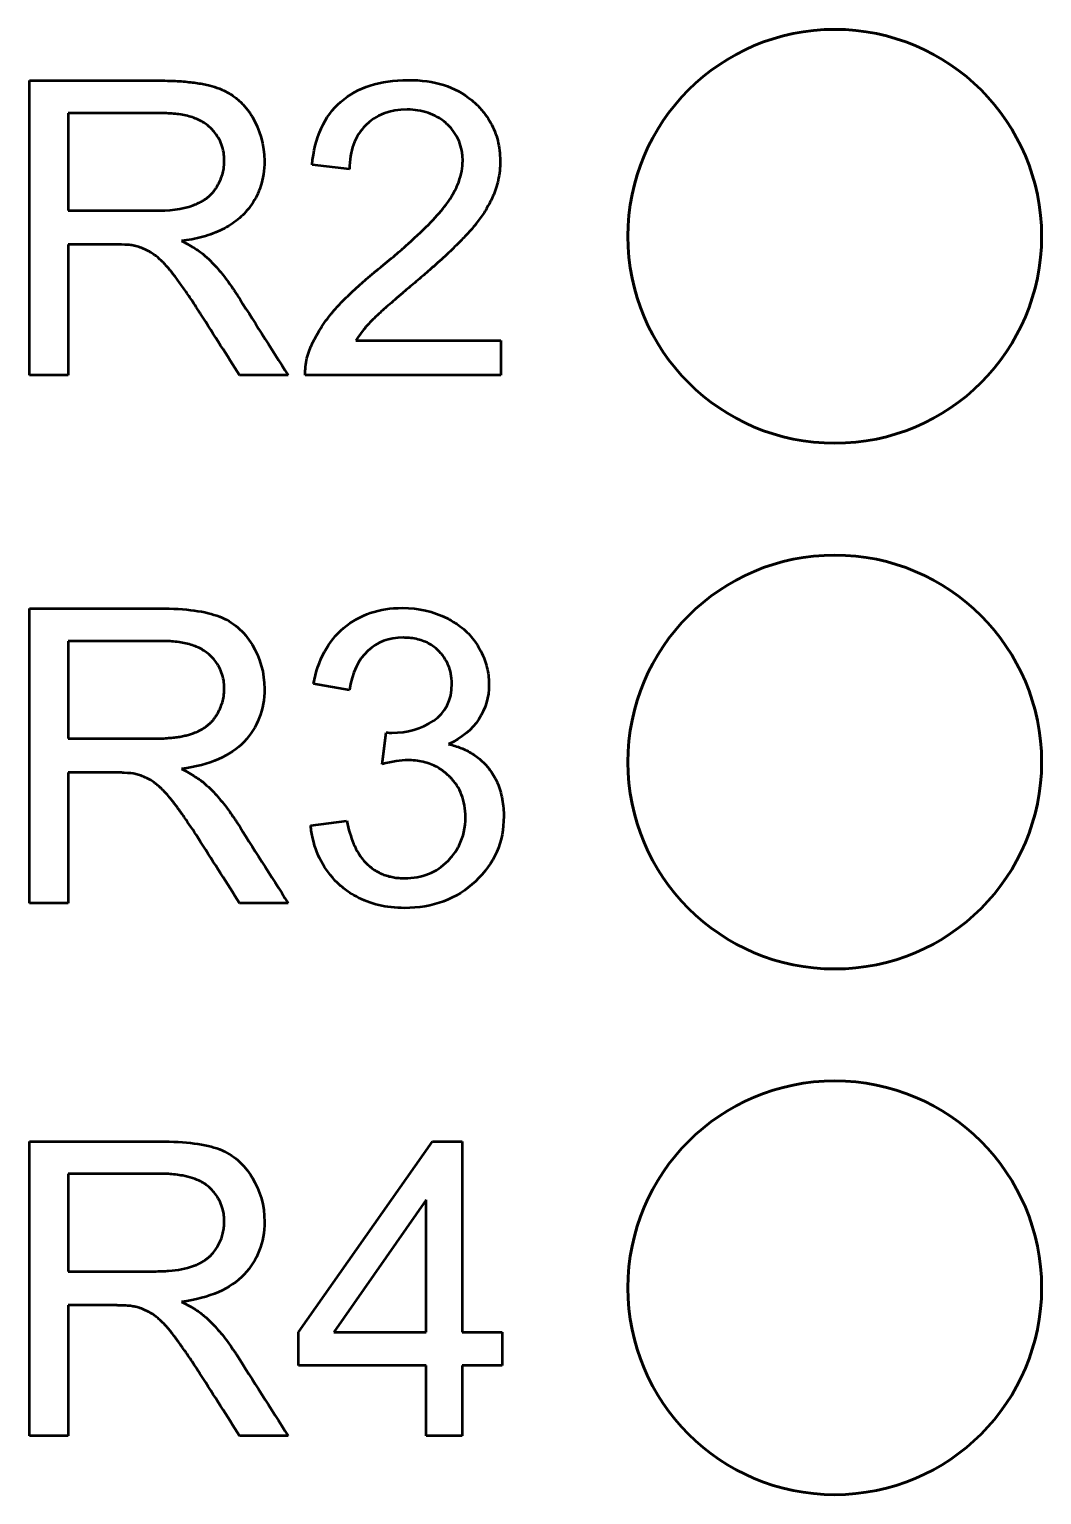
# Model space of a CAD drawing. Header units: millimetres. Extents: x 52 to 3850, y 79 to 1546.
# Drawn here: x 1267.37 to 1275.11, y 938.54 to 949.75 of the extents above; entities that cross this region are included whole.
import ezdxf

# ---------------------------------------------------------------- set-up
doc = ezdxf.new("R2010")
doc.units = ezdxf.units.MM
doc.header["$LTSCALE"] = 25
doc.layers.add('Visible', color=7, linetype='Continuous', lineweight=50)

msp = doc.modelspace()

# ---------------------------------------------------------------- linework, layer by layer
at = {"layer": 'Visible'}
for p, q in [((1267.373, 947.102), (1267.373, 949.354)), ((1267.669, 949.106), (1267.669, 948.361)), ((1269.821, 948.677), (1269.535, 948.71)), ((1267.669, 948.102), (1267.669, 947.102)), ((1269.869, 947.367), (1270.978, 947.367)), ((1270.978, 947.367), (1270.978, 947.102)), ((1267.669, 947.102), (1267.373, 947.102)), ((1269.352, 947.102), (1268.981, 947.102)), ((1270.978, 947.102), (1269.483, 947.102)), ((1267.373, 943.067), (1267.373, 945.319)), ((1267.669, 945.07), (1267.669, 944.324)), ((1269.821, 944.694), (1269.546, 944.742)), ((1270.07, 944.129), (1270.102, 944.372)), ((1267.669, 944.065), (1267.669, 943.067)), ((1269.525, 943.659), (1269.8, 943.696)), ((1267.669, 943.067), (1267.373, 943.067)), ((1269.352, 943.067), (1268.981, 943.067)), ((1267.373, 938.994), (1267.373, 941.244)), ((1269.43, 939.786), (1270.455, 941.244)), ((1270.455, 941.244), (1270.683, 941.244)), ((1270.683, 941.244), (1270.683, 939.786)), ((1267.669, 940.997), (1267.669, 940.251)), ((1270.407, 940.799), (1269.701, 939.786)), ((1270.407, 939.786), (1270.407, 940.799)), ((1267.669, 939.992), (1267.669, 938.994)), ((1269.43, 939.532), (1269.43, 939.786)), ((1269.701, 939.786), (1270.407, 939.786)), ((1270.683, 939.786), (1270.989, 939.786)), ((1270.989, 939.786), (1270.989, 939.532)), ((1270.407, 939.532), (1269.43, 939.532)), ((1270.407, 938.994), (1270.407, 939.532)), ((1270.683, 939.532), (1270.683, 938.994)), ((1270.989, 939.532), (1270.683, 939.532)), ((1267.669, 938.994), (1267.373, 938.994)), ((1269.352, 938.994), (1268.981, 938.994)), ((1270.683, 938.994), (1270.407, 938.994))]:
    msp.add_line(p, q, dxfattribs=at)
at = {"layer": 'Visible', "extrusion": (0, 0, -1)}
for centre in [(-1273.532, 948.164), (-1273.532, 944.145), (-1273.532, 940.126)]:
    msp.add_circle(centre, 1.582, dxfattribs=at)
at = {"layer": 'Visible'}
for centre in [(1273.532, 948.164), (1273.532, 944.145), (1273.532, 940.126)]:
    msp.add_circle(centre, 1.582, dxfattribs=at)
for points, knots in [([(1267.373, 949.354), (1267.695, 949.354), (1268.017, 949.354), (1268.369, 949.354), (1268.377, 949.354), (1268.383, 949.354), (1268.391, 949.354), (1268.397, 949.354), (1268.403, 949.354), (1268.408, 949.354), (1268.437, 949.354), (1268.463, 949.353), (1268.487, 949.352), (1268.509, 949.351), (1268.53, 949.349), (1268.549, 949.348), (1268.57, 949.346), (1268.588, 949.344), (1268.607, 949.342), (1268.625, 949.34), (1268.642, 949.338), (1268.659, 949.335), (1268.676, 949.333), (1268.692, 949.33), (1268.708, 949.327), (1268.723, 949.324), (1268.738, 949.32), (1268.753, 949.316), (1268.778, 949.31), (1268.801, 949.303), (1268.826, 949.293), (1268.834, 949.29), (1268.84, 949.288), (1268.847, 949.284), (1268.864, 949.277), (1268.879, 949.269), (1268.893, 949.261), (1268.906, 949.254), (1268.918, 949.247), (1268.929, 949.239), (1268.94, 949.231), (1268.95, 949.224), (1268.96, 949.216), (1268.97, 949.207), (1268.979, 949.199), (1268.988, 949.191), (1268.997, 949.182), (1269.006, 949.173), (1269.014, 949.164), (1269.023, 949.155), (1269.031, 949.145), (1269.039, 949.134), (1269.045, 949.126), (1269.051, 949.118), (1269.058, 949.108), (1269.061, 949.104), (1269.064, 949.099), (1269.067, 949.094), (1269.07, 949.089), (1269.073, 949.084), (1269.076, 949.079), (1269.134, 948.983), (1269.171, 948.863), (1269.171, 948.74), (1269.171, 948.67), (1269.161, 948.605), (1269.141, 948.545), (1269.131, 948.515), (1269.119, 948.486), (1269.104, 948.459), (1269.08, 948.414), (1269.046, 948.369), (1269.015, 948.337), (1269.003, 948.324), (1268.985, 948.307), (1268.967, 948.292), (1268.95, 948.278), (1268.931, 948.264), (1268.911, 948.252), (1268.872, 948.227), (1268.827, 948.204), (1268.777, 948.186), (1268.753, 948.176), (1268.727, 948.168), (1268.7, 948.161), (1268.672, 948.153), (1268.644, 948.147), (1268.615, 948.141), (1268.589, 948.136), (1268.563, 948.132), (1268.537, 948.129)], [0.2211626, 0.2211626, 0.2211626, 0.2211626, 0.3160251, 0.3160251, 0.3160251, 0.3177213, 0.3177213, 0.3177213, 0.3189283, 0.3189283, 0.3189283, 0.3249711, 0.3249711, 0.3249711, 0.3305311, 0.3305311, 0.3305311, 0.3361998, 0.3361998, 0.3361998, 0.3419103, 0.3419103, 0.3419103, 0.3475284, 0.3475284, 0.3475284, 0.3530341, 0.3530341, 0.3530341, 0.3622051, 0.3622051, 0.3622051, 0.3642793, 0.3642793, 0.3642793, 0.3689509, 0.3689509, 0.3689509, 0.3732019, 0.3732019, 0.3732019, 0.3775829, 0.3775829, 0.3775829, 0.3820523, 0.3820523, 0.3820523, 0.3865063, 0.3865063, 0.3865063, 0.3908745, 0.3908745, 0.3908745, 0.3943155, 0.3943155, 0.3943155, 0.3960359, 0.3960359, 0.3960359, 0.3977646, 0.3977646, 0.3977646, 0.4318021, 0.4318021, 0.4318021, 0.451183, 0.451183, 0.451183, 0.4610881, 0.4610881, 0.4610881, 0.4773077, 0.4773077, 0.4773077, 0.4850512, 0.4850512, 0.4850512, 0.492587, 0.492587, 0.492587, 0.5072439, 0.5072439, 0.5072439, 0.5145036, 0.5145036, 0.5145036, 0.5218271, 0.5218271, 0.5218271, 0.5282191, 0.5282191, 0.5282191, 0.5282191]), ([(1269.535, 948.71), (1269.555, 948.92), (1269.628, 949.082), (1269.755, 949.193), (1269.883, 949.303), (1270.054, 949.359), (1270.269, 949.359), (1270.369, 949.359), (1270.459, 949.346), (1270.541, 949.321), (1270.621, 949.295), (1270.693, 949.257), (1270.756, 949.205), (1270.765, 949.197), (1270.774, 949.189), (1270.783, 949.181), (1270.809, 949.157), (1270.829, 949.134), (1270.848, 949.11), (1270.864, 949.09), (1270.879, 949.069), (1270.891, 949.048), (1270.904, 949.027), (1270.915, 949.005), (1270.925, 948.983), (1270.935, 948.96), (1270.943, 948.937), (1270.95, 948.914), (1270.956, 948.89), (1270.962, 948.865), (1270.966, 948.84), (1270.97, 948.815), (1270.972, 948.789), (1270.973, 948.762), (1270.974, 948.753), (1270.974, 948.745), (1270.974, 948.736), (1270.974, 948.711), (1270.972, 948.687), (1270.97, 948.664), (1270.967, 948.64), (1270.963, 948.617), (1270.958, 948.594), (1270.954, 948.572), (1270.948, 948.551), (1270.941, 948.53), (1270.938, 948.52), (1270.934, 948.51), (1270.93, 948.5), (1270.928, 948.494), (1270.926, 948.489), (1270.924, 948.484), (1270.909, 948.448), (1270.895, 948.42), (1270.875, 948.386), (1270.867, 948.372), (1270.859, 948.358), (1270.85, 948.344), (1270.841, 948.33), (1270.831, 948.316), (1270.821, 948.302), (1270.811, 948.288), (1270.801, 948.275), (1270.791, 948.262), (1270.782, 948.25), (1270.772, 948.238), (1270.763, 948.227), (1270.753, 948.216), (1270.743, 948.205), (1270.734, 948.195), (1270.727, 948.187), (1270.714, 948.173), (1270.703, 948.162), (1270.693, 948.15), (1270.681, 948.138), (1270.667, 948.125), (1270.655, 948.112), (1270.641, 948.098), (1270.625, 948.083), (1270.611, 948.069), (1270.595, 948.053), (1270.578, 948.037), (1270.561, 948.021), (1270.543, 948.005), (1270.524, 947.988), (1270.505, 947.97), (1270.486, 947.953), (1270.465, 947.934), (1270.444, 947.916), (1270.423, 947.897), (1270.401, 947.878), (1270.371, 947.852), (1270.341, 947.826), (1270.308, 947.799), (1270.277, 947.772), (1270.251, 947.751), (1270.226, 947.729), (1270.205, 947.712), (1270.186, 947.695), (1270.168, 947.679), (1270.149, 947.664), (1270.133, 947.649), (1270.117, 947.636), (1270.101, 947.622), (1270.087, 947.609), (1270.074, 947.597), (1270.048, 947.574), (1270.026, 947.554), (1270.009, 947.537), (1270.001, 947.529), (1269.994, 947.522), (1269.988, 947.516), (1269.959, 947.486), (1269.934, 947.456), (1269.911, 947.427), (1269.896, 947.407), (1269.882, 947.387), (1269.869, 947.367)], [0.5210161, 0.5210161, 0.5210161, 0.5210161, 0.5731312, 0.5731312, 0.5731312, 0.6252462, 0.6252462, 0.6252462, 0.6492891, 0.6492891, 0.6492891, 0.6729718, 0.6729718, 0.6729718, 0.6765249, 0.6765249, 0.6765249, 0.6853431, 0.6853431, 0.6853431, 0.6927359, 0.6927359, 0.6927359, 0.7002479, 0.7002479, 0.7002479, 0.707862, 0.707862, 0.707862, 0.7154944, 0.7154944, 0.7154944, 0.7230921, 0.7230921, 0.7230921, 0.7255761, 0.7255761, 0.7255761, 0.7321902, 0.7321902, 0.7321902, 0.7387675, 0.7387675, 0.7387675, 0.7450253, 0.7450253, 0.7450253, 0.7481541, 0.7481541, 0.7481541, 0.7498026, 0.7498026, 0.7498026, 0.7615039, 0.7615039, 0.7615039, 0.7663219, 0.7663219, 0.7663219, 0.7711366, 0.7711366, 0.7711366, 0.776068, 0.776068, 0.776068, 0.780818, 0.780818, 0.780818, 0.7860024, 0.7860024, 0.7860024, 0.7924179, 0.7924179, 0.7924179, 0.7986828, 0.7986828, 0.7986828, 0.8046604, 0.8046604, 0.8046604, 0.8104799, 0.8104799, 0.8104799, 0.8162198, 0.8162198, 0.8162198, 0.8219542, 0.8219542, 0.8219542, 0.8277373, 0.8277373, 0.8277373, 0.8357601, 0.8357601, 0.8357601, 0.8426614, 0.8426614, 0.8426614, 0.8484743, 0.8484743, 0.8484743, 0.8543528, 0.8543528, 0.8543528, 0.8602585, 0.8602585, 0.8602585, 0.8719246, 0.8719246, 0.8719246, 0.8772096, 0.8772096, 0.8772096, 0.8879402, 0.8879402, 0.8879402, 0.895177, 0.895177, 0.895177, 0.895177]), ([(1267.669, 948.361), (1267.876, 948.361), (1268.084, 948.361), (1268.309, 948.361), (1268.458, 948.361), (1268.53, 948.366), (1268.628, 948.403), (1268.636, 948.406), (1268.641, 948.408), (1268.648, 948.411), (1268.661, 948.416), (1268.672, 948.422), (1268.683, 948.427), (1268.692, 948.432), (1268.701, 948.437), (1268.709, 948.442), (1268.717, 948.448), (1268.725, 948.453), (1268.732, 948.458), (1268.739, 948.464), (1268.745, 948.469), (1268.752, 948.475), (1268.758, 948.481), (1268.764, 948.487), (1268.77, 948.493), (1268.775, 948.499), (1268.781, 948.506), (1268.787, 948.513), (1268.792, 948.52), (1268.797, 948.527), (1268.802, 948.535), (1268.813, 948.552), (1268.824, 948.572), (1268.832, 948.591), (1268.838, 948.606), (1268.844, 948.62), (1268.849, 948.636), (1268.853, 948.651), (1268.856, 948.666), (1268.859, 948.681), (1268.862, 948.7), (1268.864, 948.719), (1268.864, 948.74), (1268.864, 948.762), (1268.862, 948.784), (1268.859, 948.805), (1268.855, 948.826), (1268.85, 948.846), (1268.843, 948.865), (1268.836, 948.884), (1268.827, 948.902), (1268.817, 948.919), (1268.808, 948.935), (1268.797, 948.95), (1268.786, 948.963), (1268.777, 948.974), (1268.768, 948.983), (1268.759, 948.993), (1268.744, 949.006), (1268.732, 949.016), (1268.718, 949.026), (1268.707, 949.034), (1268.695, 949.041), (1268.682, 949.048), (1268.669, 949.054), (1268.656, 949.061), (1268.641, 949.066), (1268.626, 949.072), (1268.611, 949.077), (1268.595, 949.081), (1268.579, 949.086), (1268.562, 949.089), (1268.544, 949.093), (1268.509, 949.099), (1268.472, 949.103), (1268.435, 949.104), (1268.426, 949.105), (1268.417, 949.105), (1268.408, 949.105), (1268.399, 949.106), (1268.389, 949.106), (1268.381, 949.106), (1268.224, 949.106), (1267.899, 949.106), (1267.669, 949.106)], [0, 0, 0, 0, 0.1753075, 0.1753075, 0.1753075, 0.2664997, 0.2664997, 0.2664997, 0.2716417, 0.2716417, 0.2716417, 0.2810318, 0.2810318, 0.2810318, 0.2897925, 0.2897925, 0.2897925, 0.2988141, 0.2988141, 0.2988141, 0.3079064, 0.3079064, 0.3079064, 0.3168295, 0.3168295, 0.3168295, 0.3257243, 0.3257243, 0.3257243, 0.3337955, 0.3337955, 0.3337955, 0.3506686, 0.3506686, 0.3506686, 0.364314, 0.364314, 0.364314, 0.3776778, 0.3776778, 0.3776778, 0.3940685, 0.3940685, 0.3940685, 0.4119781, 0.4119781, 0.4119781, 0.4302788, 0.4302788, 0.4302788, 0.4489158, 0.4489158, 0.4489158, 0.4659768, 0.4659768, 0.4659768, 0.4786532, 0.4786532, 0.4786532, 0.4974612, 0.4974612, 0.4974612, 0.5114751, 0.5114751, 0.5114751, 0.5252897, 0.5252897, 0.5252897, 0.5390608, 0.5390608, 0.5390608, 0.5531081, 0.5531081, 0.5531081, 0.5813385, 0.5813385, 0.5813385, 0.5882943, 0.5882943, 0.5882943, 0.5957325, 0.5957325, 0.5957325, 0.7898974, 0.7898974, 0.7898974, 0.7898974]), ([(1269.483, 947.102), (1269.482, 947.125), (1269.483, 947.147), (1269.485, 947.169), (1269.488, 947.191), (1269.491, 947.212), (1269.496, 947.233), (1269.499, 947.244), (1269.502, 947.254), (1269.505, 947.264), (1269.508, 947.274), (1269.512, 947.285), (1269.516, 947.294), (1269.522, 947.31), (1269.531, 947.331), (1269.539, 947.349), (1269.548, 947.368), (1269.558, 947.386), (1269.568, 947.405), (1269.578, 947.423), (1269.589, 947.442), (1269.601, 947.46), (1269.627, 947.501), (1269.655, 947.54), (1269.684, 947.574), (1269.689, 947.581), (1269.695, 947.588), (1269.7, 947.594), (1269.717, 947.614), (1269.75, 947.65), (1269.783, 947.683), (1269.799, 947.699), (1269.815, 947.716), (1269.834, 947.733), (1269.851, 947.749), (1269.87, 947.767), (1269.89, 947.784), (1269.909, 947.802), (1269.93, 947.82), (1269.951, 947.838), (1269.973, 947.857), (1269.995, 947.875), (1270.018, 947.894), (1270.033, 947.907), (1270.048, 947.919), (1270.064, 947.932), (1270.11, 947.969), (1270.148, 948.001), (1270.185, 948.032), (1270.215, 948.058), (1270.244, 948.083), (1270.27, 948.107), (1270.407, 948.229), (1270.498, 948.324), (1270.56, 948.407), (1270.647, 948.524), (1270.687, 948.637), (1270.687, 948.742), (1270.687, 948.85), (1270.65, 948.943), (1270.571, 949.019), (1270.566, 949.023), (1270.561, 949.027), (1270.557, 949.031), (1270.537, 949.049), (1270.516, 949.064), (1270.494, 949.076), (1270.472, 949.089), (1270.448, 949.1), (1270.423, 949.108), (1270.399, 949.116), (1270.372, 949.123), (1270.345, 949.127), (1270.319, 949.131), (1270.292, 949.133), (1270.263, 949.133), (1270.13, 949.133), (1270.022, 949.092), (1269.943, 949.011), (1269.863, 948.93), (1269.821, 948.819), (1269.821, 948.677)], [0.1664418, 0.1664418, 0.1664418, 0.1664418, 0.1728131, 0.1728131, 0.1728131, 0.1790713, 0.1790713, 0.1790713, 0.1822005, 0.1822005, 0.1822005, 0.1853451, 0.1853451, 0.1853451, 0.1916451, 0.1916451, 0.1916451, 0.197844, 0.197844, 0.197844, 0.2040446, 0.2040446, 0.2040446, 0.2180341, 0.2180341, 0.2180341, 0.220786, 0.220786, 0.220786, 0.2346238, 0.2346238, 0.2346238, 0.2411443, 0.2411443, 0.2411443, 0.2474895, 0.2474895, 0.2474895, 0.2538036, 0.2538036, 0.2538036, 0.2601728, 0.2601728, 0.2601728, 0.2644157, 0.2644157, 0.2644157, 0.275309, 0.275309, 0.275309, 0.2843215, 0.2843215, 0.2843215, 0.330505, 0.330505, 0.330505, 0.3616706, 0.3616706, 0.3616706, 0.3940102, 0.3940102, 0.3940102, 0.3958462, 0.3958462, 0.3958462, 0.4035086, 0.4035086, 0.4035086, 0.4111937, 0.4111937, 0.4111937, 0.4188643, 0.4188643, 0.4188643, 0.4261077, 0.4261077, 0.4261077, 0.4599447, 0.4599447, 0.4599447, 0.4937816, 0.4937816, 0.4937816, 0.4937816]), ([(1268.981, 947.102), (1268.885, 947.253), (1268.789, 947.404), (1268.682, 947.571), (1268.677, 947.579), (1268.673, 947.585), (1268.669, 947.593), (1268.655, 947.614), (1268.643, 947.633), (1268.631, 947.651), (1268.62, 947.667), (1268.61, 947.683), (1268.6, 947.697), (1268.59, 947.712), (1268.58, 947.726), (1268.571, 947.739), (1268.562, 947.753), (1268.553, 947.766), (1268.544, 947.778), (1268.535, 947.79), (1268.527, 947.802), (1268.518, 947.814), (1268.51, 947.826), (1268.502, 947.837), (1268.493, 947.848), (1268.485, 947.859), (1268.477, 947.869), (1268.468, 947.881), (1268.459, 947.893), (1268.454, 947.899), (1268.446, 947.909), (1268.42, 947.94), (1268.401, 947.96), (1268.386, 947.975), (1268.381, 947.98), (1268.376, 947.984), (1268.371, 947.988), (1268.366, 947.993), (1268.362, 947.997), (1268.357, 948.001), (1268.353, 948.005), (1268.348, 948.008), (1268.343, 948.012), (1268.335, 948.018), (1268.327, 948.024), (1268.317, 948.031), (1268.312, 948.034), (1268.308, 948.037), (1268.303, 948.04), (1268.295, 948.045), (1268.287, 948.049), (1268.28, 948.053), (1268.272, 948.057), (1268.265, 948.061), (1268.258, 948.064), (1268.251, 948.067), (1268.243, 948.07), (1268.237, 948.073), (1268.23, 948.076), (1268.223, 948.078), (1268.216, 948.081), (1268.21, 948.083), (1268.204, 948.085), (1268.197, 948.087), (1268.192, 948.088), (1268.185, 948.09), (1268.18, 948.091), (1268.174, 948.093), (1268.161, 948.095), (1268.148, 948.097), (1268.141, 948.098), (1268.134, 948.098), (1268.126, 948.099), (1268.097, 948.101), (1268.061, 948.101), (1268.03, 948.102), (1268.024, 948.102), (1268.018, 948.102), (1268.014, 948.102), (1267.946, 948.102), (1267.779, 948.102), (1267.669, 948.102)], [0.6951662, 0.6951662, 0.6951662, 0.6951662, 0.7478009, 0.7478009, 0.7478009, 0.7497096, 0.7497096, 0.7497096, 0.7550417, 0.7550417, 0.7550417, 0.7599246, 0.7599246, 0.7599246, 0.764883, 0.764883, 0.764883, 0.7697902, 0.7697902, 0.7697902, 0.7745998, 0.7745998, 0.7745998, 0.7792839, 0.7792839, 0.7792839, 0.7837261, 0.7837261, 0.7837261, 0.7862096, 0.7862096, 0.7862096, 0.7940995, 0.7940995, 0.7940995, 0.7968181, 0.7968181, 0.7968181, 0.7995717, 0.7995717, 0.7995717, 0.8022413, 0.8022413, 0.8022413, 0.8065436, 0.8065436, 0.8065436, 0.807932, 0.807932, 0.807932, 0.8102756, 0.8102756, 0.8102756, 0.812828, 0.812828, 0.812828, 0.8157219, 0.8157219, 0.8157219, 0.8187789, 0.8187789, 0.8187789, 0.8214683, 0.8214683, 0.8214683, 0.8237272, 0.8237272, 0.8237272, 0.8282647, 0.8282647, 0.8282647, 0.8305125, 0.8305125, 0.8305125, 0.8387618, 0.8387618, 0.8387618, 0.8402803, 0.8402803, 0.8402803, 0.8727175, 0.8727175, 0.8727175, 0.8727175]), ([(1268.537, 948.129), (1268.557, 948.119), (1268.575, 948.109), (1268.593, 948.099), (1268.61, 948.089), (1268.627, 948.08), (1268.642, 948.07), (1268.67, 948.053), (1268.694, 948.035), (1268.715, 948.016), (1268.736, 947.998), (1268.754, 947.981), (1268.771, 947.962), (1268.786, 947.947), (1268.8, 947.932), (1268.814, 947.916), (1268.828, 947.9), (1268.842, 947.883), (1268.856, 947.866), (1268.869, 947.849), (1268.883, 947.831), (1268.896, 947.813), (1268.907, 947.798), (1268.918, 947.782), (1268.929, 947.766), (1268.935, 947.757), (1268.941, 947.749), (1268.946, 947.74), (1268.952, 947.732), (1268.958, 947.723), (1268.963, 947.715), (1269.075, 947.539), (1269.224, 947.304), (1269.352, 947.102)], [0.5282191, 0.5282191, 0.5282191, 0.5282191, 0.5334917, 0.5334917, 0.5334917, 0.5386672, 0.5386672, 0.5386672, 0.5481432, 0.5481432, 0.5481432, 0.5557343, 0.5557343, 0.5557343, 0.5622071, 0.5622071, 0.5622071, 0.5691162, 0.5691162, 0.5691162, 0.5762199, 0.5762199, 0.5762199, 0.582156, 0.582156, 0.582156, 0.5851846, 0.5851846, 0.5851846, 0.5881223, 0.5881223, 0.5881223, 0.6586736, 0.6586736, 0.6586736, 0.6586736]), ([(1267.373, 945.319), (1267.705, 945.319), (1268.037, 945.319), (1268.369, 945.319), (1268.57, 945.319), (1268.723, 945.298), (1268.826, 945.257), (1268.931, 945.217), (1269.015, 945.145), (1269.076, 945.043), (1269.138, 944.941), (1269.171, 944.827), (1269.171, 944.544), (1269.118, 944.409), (1268.912, 944.191), (1268.753, 944.122), (1268.537, 944.092)], [0.2212095, 0.2212095, 0.2212095, 0.2212095, 0.3190833, 0.3190833, 0.3190833, 0.3646125, 0.3646125, 0.3646125, 0.3975807, 0.3975807, 0.3975807, 0.4338288, 0.4338288, 0.481128, 0.481128, 0.5284273, 0.5284273, 0.5284273, 0.5284273]), ([(1269.546, 944.742), (1269.58, 944.926), (1269.658, 945.069), (1269.778, 945.171), (1269.898, 945.272), (1270.048, 945.323), (1270.227, 945.323), (1270.349, 945.323), (1270.462, 945.298), (1270.568, 945.244), (1270.594, 945.231), (1270.618, 945.216), (1270.641, 945.201), (1270.66, 945.188), (1270.678, 945.175), (1270.695, 945.16), (1270.712, 945.146), (1270.727, 945.131), (1270.742, 945.115), (1270.756, 945.099), (1270.77, 945.082), (1270.782, 945.064), (1270.791, 945.053), (1270.798, 945.041), (1270.806, 945.028), (1270.82, 945.005), (1270.831, 944.982), (1270.841, 944.959), (1270.85, 944.939), (1270.858, 944.919), (1270.864, 944.899), (1270.87, 944.879), (1270.875, 944.859), (1270.879, 944.838), (1270.883, 944.819), (1270.885, 944.798), (1270.887, 944.778), (1270.888, 944.765), (1270.888, 944.752), (1270.888, 944.739), (1270.888, 944.642), (1270.863, 944.552), (1270.81, 944.472), (1270.758, 944.393), (1270.681, 944.33), (1270.578, 944.282)], [0.4774096, 0.4774096, 0.4774096, 0.4774096, 0.5245352, 0.5245352, 0.5245352, 0.5716608, 0.5716608, 0.5716608, 0.6035627, 0.6035627, 0.6035627, 0.6111312, 0.6111312, 0.6111312, 0.6175828, 0.6175828, 0.6175828, 0.6239951, 0.6239951, 0.6239951, 0.6302805, 0.6302805, 0.6302805, 0.6343623, 0.6343623, 0.6343623, 0.6414761, 0.6414761, 0.6414761, 0.6477044, 0.6477044, 0.6477044, 0.6539034, 0.6539034, 0.6539034, 0.6599809, 0.6599809, 0.6599809, 0.6637021, 0.6637021, 0.6637021, 0.6913933, 0.6913933, 0.6913933, 0.7190845, 0.7190845, 0.7190845, 0.7190845]), ([(1267.669, 944.324), (1267.876, 944.324), (1268.084, 944.324), (1268.309, 944.324), (1268.338, 944.324), (1268.364, 944.324), (1268.388, 944.326), (1268.406, 944.326), (1268.422, 944.327), (1268.438, 944.329), (1268.453, 944.33), (1268.468, 944.331), (1268.483, 944.333), (1268.497, 944.335), (1268.511, 944.337), (1268.524, 944.339), (1268.537, 944.341), (1268.55, 944.344), (1268.563, 944.347), (1268.575, 944.349), (1268.586, 944.352), (1268.598, 944.356), (1268.608, 944.359), (1268.618, 944.362), (1268.628, 944.366), (1268.636, 944.369), (1268.641, 944.371), (1268.648, 944.374), (1268.685, 944.389), (1268.71, 944.405), (1268.73, 944.421), (1268.738, 944.427), (1268.744, 944.432), (1268.751, 944.438), (1268.757, 944.444), (1268.763, 944.45), (1268.769, 944.456), (1268.775, 944.463), (1268.781, 944.469), (1268.786, 944.477), (1268.792, 944.485), (1268.798, 944.493), (1268.804, 944.502), (1268.815, 944.52), (1268.824, 944.537), (1268.832, 944.555), (1268.838, 944.57), (1268.844, 944.585), (1268.849, 944.601), (1268.853, 944.616), (1268.857, 944.631), (1268.859, 944.647), (1268.862, 944.665), (1268.864, 944.684), (1268.864, 944.705), (1268.864, 944.727), (1268.862, 944.748), (1268.859, 944.768), (1268.855, 944.789), (1268.85, 944.809), (1268.843, 944.828), (1268.836, 944.847), (1268.828, 944.865), (1268.818, 944.882), (1268.802, 944.91), (1268.781, 944.935), (1268.759, 944.957), (1268.745, 944.971), (1268.733, 944.981), (1268.718, 944.991), (1268.707, 944.998), (1268.695, 945.005), (1268.682, 945.012), (1268.67, 945.019), (1268.656, 945.025), (1268.642, 945.03), (1268.627, 945.036), (1268.612, 945.041), (1268.596, 945.045), (1268.579, 945.05), (1268.562, 945.054), (1268.545, 945.057), (1268.527, 945.06), (1268.509, 945.063), (1268.49, 945.065), (1268.472, 945.067), (1268.454, 945.068), (1268.435, 945.069), (1268.426, 945.069), (1268.417, 945.07), (1268.408, 945.07), (1268.399, 945.07), (1268.389, 945.07), (1268.381, 945.07), (1268.224, 945.07), (1267.899, 945.07), (1267.669, 945.07)], [0, 0, 0, 0, 0.1751925, 0.1751925, 0.1751925, 0.192966, 0.192966, 0.192966, 0.2057215, 0.2057215, 0.2057215, 0.2186877, 0.2186877, 0.2186877, 0.2315671, 0.2315671, 0.2315671, 0.2442163, 0.2442163, 0.2442163, 0.2562865, 0.2562865, 0.2562865, 0.2662842, 0.2662842, 0.2662842, 0.2713857, 0.2713857, 0.2713857, 0.2981256, 0.2981256, 0.2981256, 0.307269, 0.307269, 0.307269, 0.3162993, 0.3162993, 0.3162993, 0.3254992, 0.3254992, 0.3254992, 0.3346855, 0.3346855, 0.3346855, 0.3508297, 0.3508297, 0.3508297, 0.3647768, 0.3647768, 0.3647768, 0.3784285, 0.3784285, 0.3784285, 0.3945532, 0.3945532, 0.3945532, 0.4123066, 0.4123066, 0.4123066, 0.4303009, 0.4303009, 0.4303009, 0.4485319, 0.4485319, 0.4485319, 0.478603, 0.478603, 0.478603, 0.4974027, 0.4974027, 0.4974027, 0.5113516, 0.5113516, 0.5113516, 0.5250959, 0.5250959, 0.5250959, 0.5387926, 0.5387926, 0.5387926, 0.5528677, 0.5528677, 0.5528677, 0.5671064, 0.5671064, 0.5671064, 0.5810997, 0.5810997, 0.5810997, 0.5880963, 0.5880963, 0.5880963, 0.595576, 0.595576, 0.595576, 0.7896126, 0.7896126, 0.7896126, 0.7896126]), ([(1270.102, 944.372), (1270.12, 944.369), (1270.134, 944.369), (1270.145, 944.369), (1270.263, 944.369), (1270.368, 944.399), (1270.463, 944.46), (1270.557, 944.522), (1270.604, 944.616), (1270.604, 944.745), (1270.604, 944.771), (1270.601, 944.795), (1270.597, 944.819), (1270.592, 944.842), (1270.586, 944.864), (1270.577, 944.885), (1270.568, 944.906), (1270.557, 944.926), (1270.544, 944.944), (1270.538, 944.954), (1270.531, 944.963), (1270.524, 944.972), (1270.52, 944.976), (1270.516, 944.98), (1270.512, 944.984), (1270.508, 944.989), (1270.504, 944.993), (1270.5, 944.997), (1270.49, 945.006), (1270.477, 945.018), (1270.465, 945.027), (1270.452, 945.036), (1270.439, 945.045), (1270.425, 945.052), (1270.411, 945.06), (1270.396, 945.066), (1270.38, 945.072), (1270.348, 945.083), (1270.313, 945.091), (1270.277, 945.094), (1270.262, 945.095), (1270.247, 945.096), (1270.232, 945.096), (1270.122, 945.096), (1270.033, 945.063), (1269.961, 944.995), (1269.889, 944.928), (1269.841, 944.827), (1269.821, 944.694)], [0.269072, 0.269072, 0.269072, 0.269072, 0.2719735, 0.2719735, 0.2719735, 0.3047196, 0.3047196, 0.3047196, 0.3374657, 0.3374657, 0.3374657, 0.3440008, 0.3440008, 0.3440008, 0.3504356, 0.3504356, 0.3504356, 0.3570209, 0.3570209, 0.3570209, 0.3603135, 0.3603135, 0.3603135, 0.3619599, 0.3619599, 0.3619599, 0.3636363, 0.3636363, 0.3636363, 0.3685451, 0.3685451, 0.3685451, 0.3734107, 0.3734107, 0.3734107, 0.378271, 0.378271, 0.378271, 0.388208, 0.388208, 0.388208, 0.3922864, 0.3922864, 0.3922864, 0.4215957, 0.4215957, 0.4215957, 0.4509049, 0.4509049, 0.4509049, 0.4509049]), ([(1270.578, 944.282), (1270.612, 944.274), (1270.644, 944.264), (1270.674, 944.252), (1270.704, 944.24), (1270.732, 944.226), (1270.758, 944.21), (1270.81, 944.178), (1270.858, 944.133), (1270.89, 944.092), (1270.9, 944.078), (1270.913, 944.06), (1270.923, 944.043), (1270.934, 944.025), (1270.943, 944.007), (1270.951, 943.988), (1270.96, 943.969), (1270.967, 943.948), (1270.974, 943.928), (1270.98, 943.906), (1270.985, 943.885), (1270.989, 943.862), (1270.994, 943.839), (1270.997, 943.815), (1270.998, 943.791), (1271, 943.771), (1271.001, 943.751), (1271.001, 943.73), (1271.001, 943.534), (1270.929, 943.369), (1270.785, 943.233), (1270.641, 943.097), (1270.46, 943.029), (1270.241, 943.029), (1270.102, 943.029), (1269.979, 943.058), (1269.874, 943.116), (1269.851, 943.128), (1269.83, 943.142), (1269.809, 943.156), (1269.795, 943.166), (1269.782, 943.176), (1269.77, 943.186), (1269.762, 943.192), (1269.755, 943.198), (1269.748, 943.204), (1269.643, 943.298), (1269.573, 943.418), (1269.541, 943.56), (1269.533, 943.592), (1269.528, 943.625), (1269.525, 943.659)], [0.7190845, 0.7190845, 0.7190845, 0.7190845, 0.7281009, 0.7281009, 0.7281009, 0.7370667, 0.7370667, 0.7370667, 0.7551524, 0.7551524, 0.7551524, 0.7618378, 0.7618378, 0.7618378, 0.7684318, 0.7684318, 0.7684318, 0.7750063, 0.7750063, 0.7750063, 0.7816176, 0.7816176, 0.7816176, 0.7883761, 0.7883761, 0.7883761, 0.7939867, 0.7939867, 0.7939867, 0.8480195, 0.8480195, 0.8480195, 0.9020522, 0.9020522, 0.9020522, 0.9364431, 0.9364431, 0.9364431, 0.9437198, 0.9437198, 0.9437198, 0.948323, 0.948323, 0.948323, 0.9510051, 0.9510051, 0.9510051, 0.9910501, 0.9910501, 0.9910501, 1, 1, 1, 1]), ([(1269.8, 943.696), (1269.814, 943.629), (1269.831, 943.571), (1269.853, 943.52), (1269.864, 943.494), (1269.876, 943.47), (1269.889, 943.448), (1269.91, 943.414), (1269.933, 943.385), (1269.962, 943.359), (1269.967, 943.355), (1269.971, 943.351), (1269.975, 943.347), (1269.987, 943.338), (1269.999, 943.329), (1270.011, 943.321), (1270.023, 943.313), (1270.035, 943.306), (1270.047, 943.3), (1270.06, 943.294), (1270.073, 943.288), (1270.085, 943.284), (1270.098, 943.279), (1270.111, 943.275), (1270.125, 943.271), (1270.138, 943.268), (1270.152, 943.265), (1270.166, 943.263), (1270.18, 943.26), (1270.195, 943.259), (1270.21, 943.258), (1270.22, 943.257), (1270.231, 943.257), (1270.242, 943.257), (1270.376, 943.257), (1270.486, 943.3), (1270.575, 943.39), (1270.583, 943.398), (1270.59, 943.406), (1270.597, 943.414), (1270.622, 943.443), (1270.643, 943.474), (1270.66, 943.508), (1270.692, 943.572), (1270.708, 943.644), (1270.708, 943.724), (1270.708, 943.787), (1270.698, 943.844), (1270.678, 943.895), (1270.668, 943.92), (1270.656, 943.944), (1270.642, 943.966), (1270.634, 943.979), (1270.625, 943.991), (1270.615, 944.002), (1270.61, 944.008), (1270.605, 944.014), (1270.6, 944.02), (1270.595, 944.025), (1270.589, 944.031), (1270.584, 944.036), (1270.572, 944.048), (1270.556, 944.062), (1270.541, 944.073), (1270.526, 944.085), (1270.51, 944.095), (1270.493, 944.105), (1270.476, 944.114), (1270.459, 944.122), (1270.441, 944.129), (1270.423, 944.136), (1270.404, 944.141), (1270.385, 944.146), (1270.365, 944.151), (1270.345, 944.154), (1270.325, 944.156), (1270.306, 944.158), (1270.286, 944.159), (1270.266, 944.159), (1270.214, 944.159), (1270.148, 944.149), (1270.07, 944.129)], [0.0263527, 0.0263527, 0.0263527, 0.0263527, 0.0416061, 0.0416061, 0.0416061, 0.0492461, 0.0492461, 0.0492461, 0.0612039, 0.0612039, 0.0612039, 0.0627706, 0.0627706, 0.0627706, 0.0668384, 0.0668384, 0.0668384, 0.0710395, 0.0710395, 0.0710395, 0.0753505, 0.0753505, 0.0753505, 0.07974, 0.07974, 0.07974, 0.0841212, 0.0841212, 0.0841212, 0.0884058, 0.0884058, 0.0884058, 0.0913478, 0.0913478, 0.0913478, 0.1261435, 0.1261435, 0.1261435, 0.1291057, 0.1291057, 0.1291057, 0.1399617, 0.1399617, 0.1399617, 0.1610304, 0.1610304, 0.1610304, 0.1774322, 0.1774322, 0.1774322, 0.1854569, 0.1854569, 0.1854569, 0.1900454, 0.1900454, 0.1900454, 0.1923396, 0.1923396, 0.1923396, 0.1946409, 0.1946409, 0.1946409, 0.2009477, 0.2009477, 0.2009477, 0.2071009, 0.2071009, 0.2071009, 0.2131356, 0.2131356, 0.2131356, 0.2191508, 0.2191508, 0.2191508, 0.2252122, 0.2252122, 0.2252122, 0.2308522, 0.2308522, 0.2308522, 0.245889, 0.245889, 0.245889, 0.245889]), ([(1268.981, 943.067), (1268.885, 943.217), (1268.789, 943.368), (1268.682, 943.536), (1268.638, 943.605), (1268.603, 943.658), (1268.571, 943.704), (1268.562, 943.717), (1268.553, 943.73), (1268.544, 943.743), (1268.535, 943.755), (1268.527, 943.767), (1268.518, 943.779), (1268.51, 943.79), (1268.502, 943.802), (1268.493, 943.813), (1268.485, 943.823), (1268.477, 943.834), (1268.468, 943.846), (1268.459, 943.857), (1268.455, 943.862), (1268.448, 943.872), (1268.421, 943.904), (1268.401, 943.924), (1268.385, 943.939), (1268.38, 943.945), (1268.375, 943.949), (1268.37, 943.953), (1268.366, 943.958), (1268.361, 943.962), (1268.356, 943.966), (1268.352, 943.97), (1268.347, 943.974), (1268.342, 943.977), (1268.335, 943.983), (1268.327, 943.989), (1268.317, 943.996), (1268.272, 944.025), (1268.243, 944.036), (1268.215, 944.045), (1268.209, 944.047), (1268.203, 944.048), (1268.197, 944.05), (1268.191, 944.052), (1268.185, 944.053), (1268.18, 944.054), (1268.168, 944.057), (1268.134, 944.061), (1268.098, 944.063), (1268.089, 944.063), (1268.079, 944.064), (1268.069, 944.064), (1268.057, 944.064), (1268.045, 944.064), (1268.034, 944.065), (1268.027, 944.065), (1268.019, 944.065), (1268.014, 944.065), (1267.946, 944.065), (1267.779, 944.065), (1267.669, 944.065)], [0.6953033, 0.6953033, 0.6953033, 0.6953033, 0.7479489, 0.7479489, 0.7479489, 0.7650676, 0.7650676, 0.7650676, 0.7699908, 0.7699908, 0.7699908, 0.7748175, 0.7748175, 0.7748175, 0.7795045, 0.7795045, 0.7795045, 0.783956, 0.783956, 0.783956, 0.7863224, 0.7863224, 0.7863224, 0.7944927, 0.7944927, 0.7944927, 0.7972559, 0.7972559, 0.7972559, 0.8000074, 0.8000074, 0.8000074, 0.8026534, 0.8026534, 0.8026534, 0.8067476, 0.8067476, 0.8067476, 0.8190925, 0.8190925, 0.8190925, 0.8216337, 0.8216337, 0.8216337, 0.823801, 0.823801, 0.823801, 0.8331369, 0.8331369, 0.8331369, 0.8355259, 0.8355259, 0.8355259, 0.8385502, 0.8385502, 0.8385502, 0.8404, 0.8404, 0.8404, 0.8728377, 0.8728377, 0.8728377, 0.8728377]), ([(1268.537, 944.092), (1268.557, 944.082), (1268.576, 944.072), (1268.593, 944.063), (1268.611, 944.053), (1268.627, 944.043), (1268.642, 944.033), (1268.67, 944.016), (1268.694, 943.998), (1268.715, 943.979), (1268.753, 943.946), (1268.785, 943.913), (1268.815, 943.879), (1268.829, 943.862), (1268.843, 943.845), (1268.857, 943.828), (1268.871, 943.811), (1268.884, 943.793), (1268.898, 943.775), (1268.909, 943.76), (1268.919, 943.745), (1268.93, 943.729), (1268.936, 943.72), (1268.942, 943.712), (1268.948, 943.703), (1268.953, 943.695), (1268.958, 943.687), (1268.963, 943.68), (1269.074, 943.504), (1269.224, 943.269), (1269.352, 943.067)], [0.5284273, 0.5284273, 0.5284273, 0.5284273, 0.5337474, 0.5337474, 0.5337474, 0.5389537, 0.5389537, 0.5389537, 0.5483908, 0.5483908, 0.5483908, 0.5626097, 0.5626097, 0.5626097, 0.5695798, 0.5695798, 0.5695798, 0.5767017, 0.5767017, 0.5767017, 0.582466, 0.582466, 0.582466, 0.5855623, 0.5855623, 0.5855623, 0.5882547, 0.5882547, 0.5882547, 0.658803, 0.658803, 0.658803, 0.658803]), ([(1267.373, 941.244), (1267.705, 941.244), (1268.037, 941.244), (1268.369, 941.244), (1268.57, 941.244), (1268.723, 941.225), (1268.826, 941.185), (1268.931, 941.144), (1269.015, 941.072), (1269.076, 940.97), (1269.139, 940.867), (1269.171, 940.754), (1269.171, 940.471), (1269.118, 940.336), (1268.912, 940.118), (1268.753, 940.047), (1268.537, 940.019)], [0.2210945, 0.2210945, 0.2210945, 0.2210945, 0.3189826, 0.3189826, 0.3189826, 0.3644976, 0.3644976, 0.3644976, 0.3974706, 0.3974706, 0.3974706, 0.4337309, 0.4337309, 0.4810461, 0.4810461, 0.5283613, 0.5283613, 0.5283613, 0.5283613]), ([(1267.669, 940.251), (1267.876, 940.251), (1268.084, 940.251), (1268.309, 940.251), (1268.315, 940.251), (1268.319, 940.251), (1268.325, 940.251), (1268.348, 940.251), (1268.369, 940.252), (1268.388, 940.253), (1268.406, 940.253), (1268.422, 940.254), (1268.438, 940.256), (1268.511, 940.262), (1268.563, 940.269), (1268.628, 940.293), (1268.638, 940.296), (1268.644, 940.299), (1268.652, 940.302), (1268.663, 940.307), (1268.673, 940.312), (1268.682, 940.317), (1268.691, 940.322), (1268.7, 940.327), (1268.708, 940.332), (1268.716, 940.337), (1268.723, 940.342), (1268.73, 940.348), (1268.737, 940.353), (1268.744, 940.359), (1268.75, 940.364), (1268.757, 940.37), (1268.763, 940.376), (1268.769, 940.382), (1268.781, 940.395), (1268.792, 940.409), (1268.804, 940.428), (1268.814, 940.443), (1268.821, 940.458), (1268.828, 940.472), (1268.835, 940.486), (1268.84, 940.5), (1268.845, 940.513), (1268.849, 940.527), (1268.853, 940.541), (1268.856, 940.555), (1268.859, 940.569), (1268.861, 940.584), (1268.862, 940.598), (1268.863, 940.609), (1268.864, 940.62), (1268.864, 940.632), (1268.864, 940.654), (1268.862, 940.675), (1268.859, 940.695), (1268.855, 940.716), (1268.85, 940.735), (1268.843, 940.754), (1268.837, 940.773), (1268.828, 940.791), (1268.818, 940.808), (1268.809, 940.824), (1268.798, 940.84), (1268.787, 940.854), (1268.777, 940.866), (1268.766, 940.877), (1268.755, 940.888), (1268.742, 940.9), (1268.732, 940.908), (1268.719, 940.917), (1268.708, 940.925), (1268.696, 940.932), (1268.684, 940.938), (1268.646, 940.958), (1268.598, 940.973), (1268.546, 940.983), (1268.528, 940.986), (1268.51, 940.989), (1268.491, 940.991), (1268.473, 940.993), (1268.454, 940.995), (1268.436, 940.996), (1268.427, 940.996), (1268.418, 940.996), (1268.409, 940.997), (1268.399, 940.997), (1268.389, 940.997), (1268.381, 940.997), (1268.263, 940.998), (1268.045, 940.998), (1267.864, 940.998), (1267.797, 940.997), (1267.732, 940.997), (1267.669, 940.997)], [0, 0, 0, 0, 0.1751836, 0.1751836, 0.1751836, 0.1787456, 0.1787456, 0.1787456, 0.1929488, 0.1929488, 0.1929488, 0.2056949, 0.2056949, 0.2056949, 0.2662235, 0.2662235, 0.2662235, 0.2722496, 0.2722496, 0.2722496, 0.2803822, 0.2803822, 0.2803822, 0.2888955, 0.2888955, 0.2888955, 0.2977525, 0.2977525, 0.2977525, 0.3068384, 0.3068384, 0.3068384, 0.3158242, 0.3158242, 0.3158242, 0.3340801, 0.3340801, 0.3340801, 0.3475011, 0.3475011, 0.3475011, 0.3600756, 0.3600756, 0.3600756, 0.3727172, 0.3727172, 0.3727172, 0.3852286, 0.3852286, 0.3852286, 0.3944059, 0.3944059, 0.3944059, 0.4121265, 0.4121265, 0.4121265, 0.4300921, 0.4300921, 0.4300921, 0.4482975, 0.4482975, 0.4482975, 0.4657717, 0.4657717, 0.4657717, 0.4804863, 0.4804863, 0.4804863, 0.4974003, 0.4974003, 0.4974003, 0.5111949, 0.5111949, 0.5111949, 0.5526458, 0.5526458, 0.5526458, 0.5669679, 0.5669679, 0.5669679, 0.5810606, 0.5810606, 0.5810606, 0.5881069, 0.5881069, 0.5881069, 0.5955878, 0.5955878, 0.5955878, 0.7370424, 0.7370424, 0.7370424, 0.7896233, 0.7896233, 0.7896233, 0.7896233]), ([(1268.537, 940.019), (1268.557, 940.009), (1268.576, 939.999), (1268.594, 939.989), (1268.611, 939.979), (1268.627, 939.97), (1268.643, 939.96), (1268.657, 939.951), (1268.671, 939.941), (1268.684, 939.932), (1268.695, 939.923), (1268.706, 939.915), (1268.715, 939.906), (1268.736, 939.888), (1268.754, 939.87), (1268.772, 939.852), (1268.787, 939.837), (1268.802, 939.821), (1268.815, 939.805), (1268.83, 939.788), (1268.844, 939.772), (1268.858, 939.755), (1268.871, 939.737), (1268.885, 939.719), (1268.898, 939.701), (1268.909, 939.686), (1268.92, 939.671), (1268.93, 939.655), (1268.936, 939.647), (1268.942, 939.638), (1268.948, 939.629), (1268.953, 939.622), (1268.958, 939.614), (1268.963, 939.607), (1269.074, 939.431), (1269.224, 939.196), (1269.352, 938.994)], [0.5283613, 0.5283613, 0.5283613, 0.5283613, 0.5336818, 0.5336818, 0.5336818, 0.538905, 0.538905, 0.538905, 0.5439297, 0.5439297, 0.5439297, 0.5483215, 0.5483215, 0.5483215, 0.556036, 0.556036, 0.556036, 0.5626384, 0.5626384, 0.5626384, 0.5696162, 0.5696162, 0.5696162, 0.5767449, 0.5767449, 0.5767449, 0.5824551, 0.5824551, 0.5824551, 0.5855443, 0.5855443, 0.5855443, 0.588192, 0.588192, 0.588192, 0.6587483, 0.6587483, 0.6587483, 0.6587483]), ([(1268.981, 938.994), (1268.885, 939.145), (1268.789, 939.296), (1268.682, 939.463), (1268.679, 939.468), (1268.676, 939.472), (1268.673, 939.478), (1268.659, 939.499), (1268.646, 939.519), (1268.634, 939.537), (1268.623, 939.554), (1268.613, 939.57), (1268.603, 939.584), (1268.592, 939.6), (1268.583, 939.614), (1268.573, 939.628), (1268.564, 939.641), (1268.554, 939.654), (1268.545, 939.667), (1268.536, 939.68), (1268.528, 939.692), (1268.519, 939.704), (1268.51, 939.716), (1268.502, 939.727), (1268.494, 939.739), (1268.485, 939.75), (1268.477, 939.761), (1268.468, 939.773), (1268.457, 939.787), (1268.451, 939.795), (1268.441, 939.807), (1268.434, 939.816), (1268.427, 939.823), (1268.421, 939.83), (1268.415, 939.837), (1268.408, 939.844), (1268.403, 939.85), (1268.391, 939.862), (1268.381, 939.872), (1268.371, 939.88), (1268.366, 939.885), (1268.362, 939.889), (1268.357, 939.893), (1268.352, 939.897), (1268.347, 939.901), (1268.342, 939.905), (1268.335, 939.91), (1268.327, 939.916), (1268.317, 939.923), (1268.303, 939.932), (1268.291, 939.939), (1268.279, 939.945), (1268.271, 939.949), (1268.264, 939.952), (1268.257, 939.955), (1268.25, 939.959), (1268.242, 939.962), (1268.236, 939.964), (1268.229, 939.967), (1268.222, 939.97), (1268.215, 939.972), (1268.209, 939.974), (1268.203, 939.975), (1268.197, 939.977), (1268.191, 939.979), (1268.185, 939.98), (1268.181, 939.981), (1268.171, 939.983), (1268.161, 939.985), (1268.146, 939.987), (1268.14, 939.987), (1268.132, 939.988), (1268.124, 939.989), (1268.116, 939.989), (1268.107, 939.99), (1268.098, 939.99), (1268.089, 939.991), (1268.079, 939.991), (1268.069, 939.991), (1268.06, 939.991), (1268.05, 939.991), (1268.041, 939.992), (1268.031, 939.992), (1268.021, 939.992), (1268.014, 939.992), (1267.946, 939.992), (1267.779, 939.992), (1267.669, 939.992)], [0.695254, 0.695254, 0.695254, 0.695254, 0.7479678, 0.7479678, 0.7479678, 0.7493442, 0.7493442, 0.7493442, 0.7547573, 0.7547573, 0.7547573, 0.7597272, 0.7597272, 0.7597272, 0.7647841, 0.7647841, 0.7647841, 0.7698016, 0.7698016, 0.7698016, 0.7747228, 0.7747228, 0.7747228, 0.7794742, 0.7794742, 0.7794742, 0.7839958, 0.7839958, 0.7839958, 0.787075, 0.787075, 0.787075, 0.7893195, 0.7893195, 0.7893195, 0.7918058, 0.7918058, 0.7918058, 0.7972242, 0.7972242, 0.7972242, 0.7999909, 0.7999909, 0.7999909, 0.8026555, 0.8026555, 0.8026555, 0.8067199, 0.8067199, 0.8067199, 0.8105222, 0.8105222, 0.8105222, 0.8131587, 0.8131587, 0.8131587, 0.8160585, 0.8160585, 0.8160585, 0.8190494, 0.8190494, 0.8190494, 0.8215938, 0.8215938, 0.8215938, 0.8236839, 0.8236839, 0.8236839, 0.828453, 0.828453, 0.828453, 0.8307371, 0.8307371, 0.8307371, 0.8331126, 0.8331126, 0.8331126, 0.8355019, 0.8355019, 0.8355019, 0.8378706, 0.8378706, 0.8378706, 0.8403767, 0.8403767, 0.8403767, 0.8728191, 0.8728191, 0.8728191, 0.8728191])]:
    msp.add_open_spline(points, degree=3, knots=knots, dxfattribs=at)

doc.saveas('drawing.dxf')
